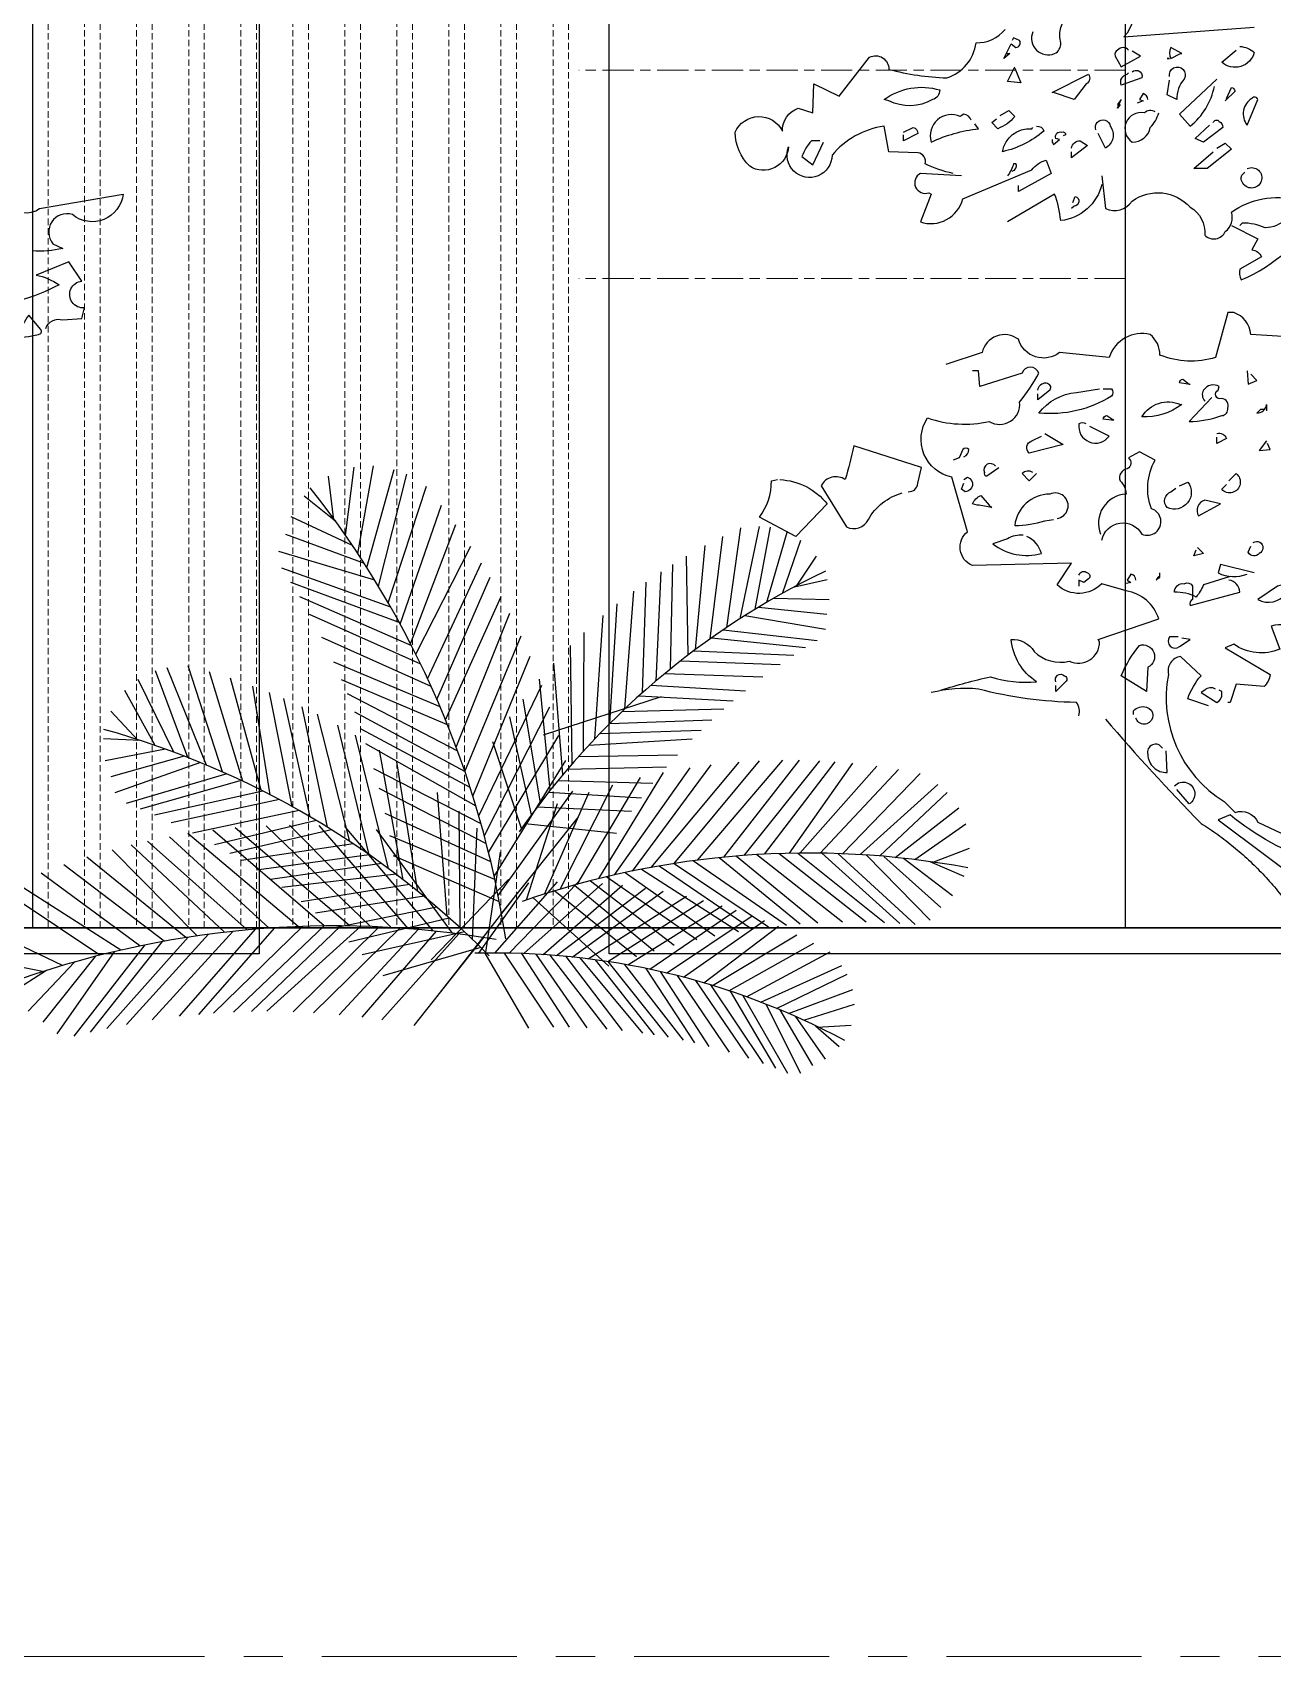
# Model space of a CAD drawing. Header units: millimetres. Extents: x -100356 to 314685, y 446 to 1273965.
# Drawn here: x 191229 to 193611, y 246386 to 249506 of the extents above; entities that cross this region are included whole.
import ezdxf
from ezdxf.xclip import XClip

# ---------------------------------------------------------------- set-up
doc = ezdxf.new("R2010")
doc.units = ezdxf.units.MM
doc.header["$XCLIPFRAME"] = 2
for name, pattern in [('20180221 BF$0$Core - tb$0$HIDDEN2', [0.1875, 0.125, -0.0625]), ('section$0$CENTER', [2, 1.25, -0.25, 0.25, -0.25]), ('section$0$Kume - Grid Line', [10.5, 6, -1.25, 2, -1.25])]:
    doc.linetypes.add(name, pattern=pattern)
for name, color, linetype, lineweight in [('@LOUVER', 35, 'Continuous', 13), ('section$0$A-_ANOT----_D', 7, 'Continuous', 5), ('section$0$A-_FLORLEVL_E', 7, 'Continuous', 5), ('section$0$NKC_TRUC', 8, 'section$0$CENTER', 13)]:
    doc.layers.add(name, color=color, linetype=linetype, lineweight=lineweight)
doc.layers.add('NAM', color=3, linetype='Continuous')
doc.layers.add('section$0$植栽2', color=74, linetype='Continuous')

# ---------------------------------------------------------------- blocks, each defined once
blk = doc.blocks.new('section$0$grid section')
at = {"layer": 'section$0$NKC_TRUC', "ltscale": 300}
blk.add_line((-141943.9, 81800), (0, 81800), dxfattribs=at)
blk = doc.blocks.new('LOUVER HIGH')
at = {"layer": '@LOUVER', "linetype": '20180221 BF$0$Core - tb$0$HIDDEN2', "ltscale": 100}
blk.add_lwpolyline([(0, 0), (30, 0), (30, 4399.6), (0, 4399.6)], close=True, dxfattribs=at)
blk = doc.blocks.new('*U455')
at = {"layer": '@LOUVER', "ltscale": 0.5}
blk.add_blockref('LOUVER HIGH', (-15, -2199.8), dxfattribs=at)
blk = doc.blocks.new('*U456')
at = {"layer": '@LOUVER', "color": 0, "linetype": 'ByBlock', "lineweight": -2}
for p in [(0, 0), (100, 0), (200, 0), (300, 0), (400, 0), (500, 0), (600, 0), (700, 0), (800, 0), (900, 0), (1000, 0)]:
    blk.add_blockref('*U455', p, dxfattribs=at)
blk = doc.blocks.new('skyvilla elevation 2')
at = {"layer": 'NAM'}
for points in [[(-6124.9, 0), (-6124.9, -5300)], [(-4024.9, -5300), (-4024.9, 0)]]:
    blk.add_lwpolyline(points, dxfattribs=at)
at = {"layer": 'section$0$A-_ANOT----_D', "color": 8, "linetype": 'section$0$Kume - Grid Line', "ltscale": 10, "elevation": 0}
for points in [[(-5074.4, -1400), (-6124.9, -1400)], [(-5074.4, -1400), (-6124.9, -1400)], [(-6124.9, -2647.4), (-5074.4, -2647.4)], [(-6124.9, -3047.4), (-5074.4, -3047.4)]]:
    blk.add_lwpolyline(points, dxfattribs=at)
at = {"layer": '@LOUVER', "rotation": 180}
blk.add_blockref('*U456', (-4039.9, -2499.8), dxfattribs=at)
blk = doc.blocks.new('section$0$A$C07C5541A')
for points in [[(2165.6, 1549.5, 0.064346), (2203.8, 1562.7, -0.461777), (2213.7, 1577.7), (2253.6, 1579.3), (2260.2, 1614.2, -0.188416), (2331.6, 1574.4, 1.192596), (2391.4, 1586, 0.575256), (2444.6, 1559.4, 0.199295), (2464.5, 1605.9, 0.641296), (2399.7, 1607.6, 0.325729), (2378.1, 1639.1), (2358.2, 1632.5), (2356.6, 1672.3), (2321.7, 1655.7), (2280.2, 1708.9, 0.566177), (2253.6, 1692.3, -0.055374), (2173.9, 1680.6, -0.290543), (2134, 1728.8, -0.236053), (2094.2, 1747.1, 0.349014)], [(2056, 1743.8, -0.672394), (2026.1, 1713.9, -0.302765), (2017.8, 1728.8, 0.375732), (1994.5, 1775.3)], [(1926.4, 1785.3, 0.387238), (1931.4, 1737.1), (1752.1, 1750.4)], [(1772, 1723.8, 0.162277), (1752.1, 1715.5, 0.561798), (1796.9, 1702.2), (1777, 1718.8)], [(1853.4, 1713.9), (1851.7, 1713.9), (1866.6, 1722.2, -0.248367), (1866.6, 1707.2), (1853.4, 1713.9)], [(1924.8, 1718.8, -0.449051), (1939.7, 1718.8, -0.4142), (1943, 1710.5), (1934.7, 1695.6), (1908.2, 1710.5), (1919.8, 1717.2)], [(2092.5, 1713.9), (2087.5, 1713.9), (2095.8, 1707.2), (2085.9, 1727.1), (2079.2, 1722.2, -0.535172), (2074.2, 1732.1), (2082.5, 1735.5), (2084.2, 1732.1)], [(1868.3, 1682.3, 1.489532), (1848.4, 1679, -0.193741), (1858.3, 1650.8), (1871.6, 1657.4), (1868.3, 1677.3)], [(272.4, 1507.9, -0.401794), (229.2, 1501.3), (114.6, 1521.2, 0.594254), (184.3, 1493, -0.75), (210.9, 1453.1), (197.6, 1446.5, 0.076462), (239.1, 1443.2)], [(1803.5, 1679), (1855, 1630.8), (1840.1, 1614.2, -0.173294), (1806.9, 1669)], [(1919.8, 1689, 0.236053), (1911.5, 1690.6, 0.4142), (1906.5, 1680.6), (1934.7, 1670.7, 0.480621), (1926.4, 1685.6), (1924.8, 1687.3)], [(2027.7, 1660.7), (2029.4, 1660.7), (1979.6, 1685.6, 0.45993), (1982.9, 1672.3), (1999.5, 1650.8), (2027.7, 1660.7)], [(1762, 1615.9), (1747.1, 1650.8, -0.618027), (1755.4, 1652.4, -0.456024), (1762, 1615.9)], [(1790.3, 1652.4), (1783.6, 1667.4, 0.333328), (1778.6, 1662.4), (1791.9, 1649.1)], [(1898.2, 1650.8, -0.343094), (1904.8, 1659.1), (1909.8, 1650.8), (1904.8, 1649.1), (1913.1, 1645.8)], [(2260.2, 1650.8, 0.234818), (2183.8, 1664, 0.33754), (2193.8, 1650.8, 0.251907), (2253.6, 1649.1), (2260.2, 1650.8)], [(1888.2, 1634.1, -0.323349), (1903.2, 1632.5, -0.828461), (1919.8, 1592.6, -0.373596), (1894.9, 1612.6, -0.120438), (1883.3, 1632.5)], [(2100.8, 1629.2), (2089.2, 1635.8), (2080.9, 1627.5, 0.128281), (2104.1, 1610.9), (2112.4, 1619.2), (2105.8, 1624.2)], [(2140.7, 1622.5, -0.265564), (2150.6, 1630.8), (2155.6, 1627.5, -0.651062), (2195.5, 1592.6, 0.077942), (2130.7, 1610.9), (2135.7, 1617.5)], [(1808.5, 1619.2, 0.618027), (1800.2, 1620.9, 0.236053), (1795.2, 1612.6), (1821.8, 1592.6), (1833.4, 1597.6), (1813.5, 1615.9)], [(1969.6, 1609.2, 1.099762), (1949.7, 1614.2, 0.447098), (1956.3, 1584.3), (1966.3, 1604.3)], [(2029.4, 1596, -0.236053), (2027.7, 1589.3), (2019.4, 1596), (2024.4, 1597.6, 0.677032), (2016.1, 1605.9, 0.618027), (2011.1, 1602.6), (2014.5, 1600.9)], [(2051, 1614.2, 0.386597), (2041, 1607.6, 0.118042), (2097.5, 1579.3, 0.392899), (2057.6, 1610.9), (2056, 1612.6)], [(2233.7, 1605.9), (2220.4, 1612.6, 0.343094), (2213.7, 1604.3), (2233.7, 1594.3), (2233.7, 1602.6)], [(2002.8, 1584.3, 0.380188), (1991.2, 1594.3), (1981.2, 1587.6), (2002.8, 1571), (2002.8, 1579.3)], [(2348.3, 1594.3), (2359.9, 1594.3, -0.078461), (2373.2, 1572.7), (2358.2, 1561.1), (2343.3, 1592.6)], [(2154, 1546.1), (2210.4, 1549.5, -0.925018), (2198.8, 1522.9), (2195.5, 1521.2), (2210.4, 1483, -0.438248), (2152.3, 1514.6), (2057.6, 1554.4, 0.165543), (2037.7, 1567.7), (2031.1, 1549.5), (2075.9, 1524.5), (2075.9, 1532.8)], [(2084.2, 1552.8, -0.489075), (2079.2, 1562.7), (2082.5, 1562.7, 0.080124), (2090.8, 1546.1)], [(1961.3, 1546.1), (1956.3, 1501.3, -0.361557), (1919.8, 1511.3, 0.389557), (1840.1, 1503, 0.294418), (1820.1, 1464.8, -0.523941), (1791.9, 1469.7, -0.32045), (1783.6, 1496.3, 0.221481), (1693.9, 1512.9, 0.346878), (1737.1, 1474.7, -0.111496), (1768.7, 1481.4), (1772, 1478)], [(1762, 1556.1, 2.475403), (1768.7, 1537.8, 0.4142), (1767, 1549.5), (1765.3, 1551.1)], [(1961.3, 1534.5, 0.315689), (2017.8, 1484.7, -0.063232), (2026.1, 1521.2), (2090.8, 1483)], [(2001.2, 1509.6), (1997.8, 1517.9, 0.867294), (1999.5, 1504.6), (2002.8, 1501.3)], [(1783.6, 1478), (1747.1, 1459.8), (1755.4, 1444.8, 0.265564), (1742.1, 1434.9), (1772, 1418.3, -0.162277), (1770.3, 1403.3, -0.159088), (1659.1, 1501.3, 0.06636), (1662.4, 1456.4, 0.215668), (1652.4, 1363.4, 0.486023), (1675.7, 1323.6), (1757, 1328.6, -0.302765), (1780.3, 1358.5), (1788.6, 1358.5), (1805.2, 1297, 0.17569), (1881.6, 1300.3, -0.217575), (1894.9, 1328.6, -0.389542), (1951.3, 1297), (2019.4, 1303.7, 0.528137), (2075.9, 1321.9, -0.544403), (2125.7, 1303.7), (2175.5, 1287.1)], [(220.9, 1336.9, 0.402542), (197.6, 1348.5), (171.1, 1350.2), (167.7, 1365.1, 1.012268), (171.1, 1401.6), (189.3, 1428.2), (234.2, 1409.9, 0.108231), (202.6, 1396.7, 0.057495), (257.4, 1375.1), (275.7, 1405, 0.016647), (307.2, 1386.7, 0.476532), (300.6, 1343.5), (302.3, 1336.9, -0.204269), (230.8, 1328.6, -0.618027), (227.5, 1335.2), (244.1, 1355.1, -0.040466), (259.1, 1330.2), (257.4, 1323.6)], [(2182.2, 840.3, 0.028854), (2114.1, 858.6, -0.099014), (2051, 851.9, 0.227432), (2085.9, 910.1, 0.276978), (2054.3, 893.5, -0.265564), (2006.1, 880.2, -0.560715), (1964.6, 906.8), (1966.3, 910.1), (1883.3, 938.3, -0.285431), (1928.1, 976.5), (1961.3, 986.5, 0.404877), (2022.8, 984.8), (2002.8, 1014.7), (2139, 1011.4, 0.570038), (2145.6, 1057.9), (2167.2, 1132.6, 0.530762), (2200.5, 1214, -0.137939), (2115.8, 1209, -0.618027), (2074.2, 1235.6, -0.039932), (2047.7, 1275.4, -0.714279), (2070.9, 1275.4), (2129, 1257.2), (2130.7, 1278.8), (2139, 1278.8)], [(1810.2, 1242.2), (1841.7, 1209, -0.088959), (1796.9, 1217.3, -0.463791), (1788.6, 1227.3, -0.480621), (1796.9, 1240.6, 0.923187), (1801.9, 1252.2), (1800.2, 1257.2, -0.38205), (1821.8, 1252.2, -0.323349), (1820.1, 1237.2)], [(1843.4, 1260.5), (1855, 1262.1, 0.333328), (1850, 1267.1), (1841.7, 1260.5), (1840.1, 1260.5)], [(1959.6, 1253.8), (1948, 1253.8, 0.333328), (1948, 1243.9, 0.165436), (2047.7, 1220.6, 0.214035), (1996.2, 1248.9), (1964.6, 1253.8)], [(2049.3, 1252.2, 0.380188), (2037.7, 1262.1, 0.535172), (2032.7, 1252.2), (2049.3, 1238.9), (2049.3, 1247.2)], [(1737.1, 1225.6), (1743.8, 1225.6), (1748.7, 1220.6, -0.386597), (1735.5, 1232.3), (1735.5, 1223.9)], [(1853.4, 1232.3), (1851.7, 1232.3, 0.175018), (1906.5, 1215.6, 0.377228), (1853.4, 1232.3)], [(1948, 1210.7), (1959.6, 1212.3, 0.333328), (1954.7, 1217.3), (1944.7, 1210.7), (1948, 1210.7)], [(1982.9, 1205.7, -0.333328), (1992.9, 1205.7, -0.786774), (1951.3, 1189.1), (1977.9, 1202.4)], [(1803.5, 1192.4, 0.4142), (1790.3, 1185.8), (1803.5, 1179.1), (1803.5, 1187.4)], [(2039.4, 1192.4), (2014.5, 1177.4), (2061, 1165.8, 0.582718), (2057.6, 1182.4), (2044.3, 1189.1)], [(1961.3, 1046.3, 0.704712), (1906.5, 1054.6, -1.057755), (1893.2, 1089.4, 0.223801), (1888.2, 1155.9), (1909.8, 1167.5), (1924.8, 1159.2, 0.548935), (1926.4, 1144.2, -0.468369), (1936.4, 1127.6, 0.197815), (1928.1, 1109.4, -0.517639), (1963, 1054.6)], [(2150.6, 1160.8, -0.350769), (2144, 1170.8, -0.4142), (2152.3, 1170.8), (2157.3, 1159.2), (2165.6, 1155.9)], [(2227, 1112.7, -0.386597), (2213.7, 1124.3), (2208.8, 1145.9), (2301.8, 1175.8, 0.016891), (2313.4, 1129.3, -0.447098), (2346.6, 1121), (2311.7, 1064.5, -0.4142), (2281.8, 1074.5, 0.201935), (2235.3, 1111)], [(1786.9, 1127.6), (1777, 1137.6, 1.086792), (1796.9, 1116), (1790.3, 1122.6)], [(2056, 1139.3, -0.323349), (2070.9, 1137.6), (2061, 1127.6), (2051, 1137.6)], [(2107.5, 1147.6, -0.92012), (2122.4, 1139.3, -0.618027), (2119.1, 1134.3), (2102.5, 1145.9)], [(1855, 1121), (1843.4, 1126, 0.792007), (1871.6, 1091.1, 0.528915), (1866.6, 1112.7), (1860, 1117.7)], [(2150.6, 1129.3), (2145.6, 1132.6, 0.838196), (2149, 1112.7), (2154, 1116), (2150.6, 1124.3)], [(2403.1, 1129.3, 0.214859), (2338.3, 1096.1), (2381.5, 1051.2), (2431.3, 1077.8, -0.162277), (2414.7, 1127.6), (2406.4, 1129.3)], [(1801.9, 1094.4), (1798.6, 1096.1), (1820.1, 1101.1, -0.5), (1828.5, 1079.5), (1801.9, 1094.4)], [(2022.8, 1076.1, -1.166656), (2032.7, 1109.4, -0.384018), (2080.9, 1066.2, -0.071945), (2039.4, 1072.8), (2027.7, 1074.5)], [(2115.8, 1094.4), (2112.4, 1091.1, -0.027756), (2132.4, 1094.4), (2139, 1096.1, 0.155243), (2127.4, 1107.7), (2115.8, 1094.4)], [(2069.3, 1052.9, -0.18132), (2090.8, 1047.9), (2110.8, 1041.3, -0.240906), (2044.3, 1028, -0.225418), (2064.3, 1051.2)], [(1753.7, 1042.9, 1.10878), (1745.4, 1028, 0.561981), (1760.4, 1029.6), (1757, 1037.9)], [(1752.1, 1001.4), (1798.6, 1013), (1801.9, 1001.4, -0.212555), (1762, 999.8)], [(1992.9, 998.1, 0.566177), (1981.2, 1001.4, 0.618027), (1979.6, 993.1), (1986.2, 988.1), (1992.9, 991.4), (1992.9, 983.1)], [(1697.3, 981.5), (1693.9, 983.1, -0.126938), (1720.5, 983.1), (1747.1, 964.9, -0.383194), (1708.9, 973.2), (1697.3, 981.5)], [(1785.3, 996.4), (1821.8, 984.8, 0.062256), (1831.8, 968.2, -0.13028), (1861.7, 974.8, 0.463791), (1848.4, 986.5, 0.4142), (1836.8, 983.1), (1836.8, 964.9, -0.4142), (1840.1, 956.6), (1772, 974.8, -0.366302), (1786.9, 991.4)], [(1881.6, 996.4, -0.333328), (1886.6, 991.4), (1884.9, 993.1), (1881.6, 994.8), (1881.6, 1001.4)], [(1914.8, 991.4, -0.343094), (1921.5, 999.8), (1926.4, 991.4), (1921.5, 988.1), (1929.8, 986.5)], [(1815.2, 818.7), (1843.4, 828.7, 0.096542), (1825.1, 860.3), (1853.4, 886.8, -0.431534), (1870, 861.9, -0.311569), (1793.6, 687.5), (1778.6, 672.6, 0.380188), (1747.1, 659.3), (1684, 629.4), (1677.3, 883.5, -0.551483), (1728.8, 928.3), (1717.2, 896.8, 0.260452), (1780.3, 903.4), (1791.9, 898.4), (1730.5, 861.9, 0.173203), (1738.8, 845.3), (1777, 848.6), (1785.3, 823.7), (1788.6, 823.7)], [(1856.7, 913.4), (1868.3, 913.4, -0.882782), (1855, 900.1), (1840.1, 910.1), (1851.7, 911.7)], [(1899.9, 838.7), (1934.7, 860.3, 0.07106), (1909.8, 901.8, 0.933395), (1898.2, 871.9), (1899.9, 838.7)], [(1956.3, 800.5, -0.016876), (1825.1, 657.6, 0.125793), (1675.7, 499.9), (1657.4, 448.4, -0.073212), (1614.2, 508.2), (1566.1, 870.2, 1.260193), (1556.1, 835.3), (1561.1, 823.7, -0.835312), (1522.9, 866.9), (1516.2, 880.2, 0.248169), (1479.7, 659.3, -0.105927), (1474.7, 606.2, 0.4142), (1483, 606.2), (1479.7, 609.5, 0.054428), (1484.7, 465, 0.091705), (1511.3, 290.6, 0.064667), (1529.5, 225.9, 0.401794), (1554.4, 229.2), (1547.8, 227.5, 0.188629), (1564.4, 293.9, -0.108856), (1577.7, 355.4)], [(2024.4, 851.9, 0.819794), (2012.8, 860.3, 0.618027), (2011.1, 851.9), (2024.4, 838.7), (2024.4, 847)], [(1805.2, 842, -0.323349), (1820.1, 840.3), (1825.1, 837), (1803.5, 823.7, -0.350769), (1796.9, 838.7), (1800.2, 840.3)], [(1992.9, 805.4, -0.236053), (1996.2, 823.7, 0.062256), (2130.7, 842, -0.082748), (2195.5, 837)], [(1918.1, 807.1), (1918.1, 812.1, 0.276978), (1899.9, 817.1, 1.407928), (1913.1, 798.8), (1914.8, 802.1)], [(1878.3, 760.6, -0.900253), (1898.2, 752.3, -0.420135), (1871.6, 727.4), (1873.3, 757.3)], [(1861.7, 709.1, 1.156067), (1841.7, 684.2), (1858.3, 704.1)], [(1667.4, 604.5, 0.093567), (1785.3, 669.3), (1801.9, 662.6), (1670.7, 564.6), (1662.4, 568)]]:
    blk.add_lwpolyline(points, format="xyb")
for points in [[(1868.3, 1707.2), (1871.6, 1707.2), (1868.3, 1707.2)], [(2080.9, 1693.9), (2072.6, 1674), (2090.8, 1675.7), (2080.9, 1695.6)], [(1936.4, 1644.1), (1939.7, 1639.1), (1934.7, 1650.8), (1939.7, 1644.1), (1938.1, 1642.5)], [(1803.5, 1584.3), (1791.9, 1591), (1783.6, 1582.7), (1816.8, 1556.1), (1835.1, 1556.1), (1808.5, 1579.3)], [(1762, 1278.8), (1760.4, 1260.5), (1748.7, 1265.5), (1757, 1273.8)], [(1735.5, 1182.4), (1745.4, 1169.1), (1730.5, 1170.8), (1733.8, 1179.1)], [(1830.1, 1036.3), (1821.8, 1028), (1835.1, 1024.7), (1831.8, 1033)]]:
    blk.add_lwpolyline(points)
blk = doc.blocks.new('section$0$A$C2D2A4C73')
for p, q in [((947.3, 1476), (971.3, 1663.5)), ((980.9, 1426.5), (1023.9, 1666.9)), ((1006, 1387.7), (1081.2, 1657)), ((915.2, 1518.1), (900.4, 1638.4)), ((1037.5, 1336.9), (1115.4, 1643.6)), ((1064.6, 1291), (1169.6, 1611)), ((920.7, 1513.6), (833.7, 1583.8)), ((966.4, 1448.1), (798.2, 1526.7)), ((1097.5, 1232.2), (1210.9, 1559)), ((999.1, 1398.4), (783.1, 1478.4)), ((1126, 1178.3), (1250.5, 1505.7)), ((1948.3, 1192), (1982.9, 1472.9)), ((1993.7, 1223.3), (2032.1, 1496.2)), ((2030.1, 1247.2), (2083.5, 1500.6)), ((2071.6, 1273.2), (2113.5, 1498.1)), ((2104, 1292.6), (2159.2, 1484.7)), ((1027.6, 1353.2), (764.2, 1432)), ((1140.1, 1150.3), (1291.5, 1445.9)), ((1907.9, 1162.7), (1934.6, 1448)), ((2146.5, 1316.8), (2196.6, 1463.2)), ((1071.5, 1278.8), (772.9, 1385.6)), ((1172.7, 1082.6), (1320.6, 1400.5)), ((1839.1, 1109.3), (1845.2, 1396.1)), ((1887.5, 1147.3), (1882.9, 1419)), ((2185.3, 1336.2), (2239.6, 1419.2)), ((1094.8, 1237.1), (797.5, 1346.7)), ((1198.3, 1025.6), (1344.4, 1361)), ((1762.1, 1043.9), (1772.2, 1347.6)), ((1799.7, 1076.6), (1813.4, 1375.7)), ((2179.6, 1334.9), (2268.9, 1355)), ((1128.9, 1172.5), (821.5, 1306.8)), ((1222, 969.3), (1374.5, 1308)), ((1713.9, 999.7), (1738.4, 1323.1)), ((2122.5, 1303.3), (2274.3, 1300.3)), ((1153.8, 1122.4), (848.7, 1259)), ((1251, 894.9), (1398.4, 1262.8)), ((1631.6, 917.5), (1654.6, 1256.1)), ((1672.3, 959.2), (1693.1, 1288.1)), ((2043.3, 1255.6), (2265.1, 1218.5)), ((2080.5, 1278.6), (2268, 1259.4)), ((1600.1, 883.6), (1602.3, 1209.3)), ((1984.2, 1216.9), (2242, 1187.5)), ((1182.6, 1061), (882.2, 1195.5)), ((1274.8, 828.1), (1429.2, 1200)), ((1569.4, 849.1), (1565, 1173.3)), ((1903.6, 1159.5), (2177.9, 1147.2)), ((1952, 1194.6), (2209.9, 1167.9)), ((609.9, 826.6), (515.3, 1117.8)), ((1207.2, 1004.9), (915, 1128)), ((1296.9, 760.4), (1454.3, 1144.2)), ((1544, 819.4), (1518.6, 1125)), ((1867.3, 1131.7), (2140.7, 1121.9)), ((475.7, 881.1), (378.4, 1080.7)), ((514.9, 866.2), (425.8, 1104.2)), ((565.4, 845.7), (458.1, 1112.7)), ((665.5, 801.1), (573.5, 1101.8)), ((715.4, 776.8), (631.2, 1083.9)), ((1227.4, 955.9), (936.6, 1079.7)), ((1508.9, 776.4), (1479.7, 1081.1)), ((1824, 1097), (2093.1, 1087.4)), ((424.6, 899.5), (341.6, 1050)), ((740.7, 763.8), (693.3, 1062)), ((801, 731.6), (739, 1044.3)), ((850.3, 703.5), (777.7, 1028.1)), ((1255.2, 883.5), (952.8, 1041.3)), ((1313.2, 706.3), (1486.4, 1064.7)), ((1482.2, 742), (1435, 1026.4)), ((1490.6, 928.6), (1814.9, 1033.4)), ((1753.2, 1036), (2011.4, 1022)), ((1785.7, 1064.6), (2044.7, 1049.6)), ((378.4, 913.2), (303, 993.5)), ((897.9, 674.9), (828.2, 1005.3)), ((959.1, 635.8), (870, 985)), ((1274.8, 828.1), (972.7, 990.7)), ((1328.3, 651.8), (1507.9, 1005.1)), ((1706.7, 992.9), (1985.7, 999.6)), ((1012.4, 599.5), (926.3, 955.4)), ((1289.4, 784.2), (989.9, 943.7)), ((1457.5, 709), (1398.6, 977.8)), ((1645.8, 932.3), (1923.3, 941.3)), ((1672.3, 959.2), (1952.8, 969.7)), ((384.9, 912.9), (283.3, 917.7)), ((1064.9, 561.7), (974.6, 927.8)), ((1305.5, 732.3), (1003.3, 904.1)), ((1340.1, 605.5), (1532.7, 927)), ((1430.5, 671.5), (1351.9, 909.3)), ((1615.1, 900), (1899.1, 917.1)), ((453.5, 889.3), (287.9, 856.8)), ((504.2, 870.3), (302.7, 813.2)), ((549.3, 852.4), (313.8, 769)), ((1105.9, 530.7), (1040.8, 886.7)), ((1146.2, 498.8), (1088.5, 854.5)), ((1355.4, 539.5), (1551.7, 858)), ((1587.4, 869.4), (1858.2, 873.9)), ((1785.9, 564.6), (2028.1, 853.6)), ((1849.7, 575.5), (2083.6, 857.1)), ((1913.5, 584.6), (2147.2, 858.9)), ((1985.7, 592.7), (2193.7, 858.8)), ((2041, 597.5), (2249.1, 857)), ((2097.7, 601), (2290.9, 854.5)), ((2166, 603.4), (2339.8, 850.3)), ((621.5, 821.4), (345, 739.6)), ((661, 803.2), (383.9, 724.3)), ((1319.6, 683.8), (1024.9, 834.8)), ((1530.4, 802.9), (1790.9, 795.6)), ((1556.9, 834.5), (1828.3, 840.3)), ((1583.4, 518.2), (1756.6, 811)), ((1643, 533.8), (1820.2, 824.9)), ((1685.2, 543.9), (1893.6, 837.9)), ((1735.4, 554.8), (1950.6, 845.9)), ((2194.4, 603.9), (2405.2, 842.6)), ((2249.9, 603.8), (2464.9, 833.4)), ((2311.1, 602.2), (2524.2, 822.1)), ((720.7, 774.1), (422.9, 707.8)), ((1334.2, 629.1), (1039.6, 781.6)), ((1226.4, 430.9), (1199.7, 770)), ((1366.3, 487.3), (1571.3, 773.9)), ((1493.1, 491.4), (1616.2, 771.3)), ((1504.6, 771), (1759.5, 755.6)), ((1536.8, 504.9), (1680.7, 791.1)), ((2359.5, 599.8), (2573.3, 792.3)), ((2413.8, 596), (2598.6, 770.5)), ((765.8, 750.7), (468.5, 687.3)), ((819.8, 721), (527.2, 658.7)), ((1262.3, 398.5), (1259.1, 718.8)), ((1444.3, 475.3), (1529.4, 740.3)), ((1473.4, 730.5), (1732.2, 718.6)), ((2455.6, 592.2), (2630.8, 728.6)), ((868, 693), (587.5, 626.7)), ((959.6, 403.8), (644.2, 673.3)), ((1016.1, 402.3), (729.8, 678.9)), ((1072.6, 399.6), (793.1, 680.7)), ((1120.2, 396.4), (875.1, 679.9)), ((1187.8, 390.3), (946.6, 676.4)), ((1240.7, 384.3), (1032.5, 668.6)), ((1346.2, 580.1), (1056.5, 712.5)), ((1295.7, 367.1), (1308.3, 672.6)), ((1375.6, 437.9), (1585, 701)), ((1440.3, 685.3), (1691.2, 658.9)), ((2509.6, 586.1), (2650.3, 684.7)), ((614.7, 386.5), (359, 626.4)), ((676.9, 393), (403.9, 636.7)), ((737.7, 397.9), (463.7, 648.7)), ((817.5, 402.2), (514.1, 657.3)), ((888.4, 404), (583.4, 666.9)), ((909.1, 667.9), (629.3, 602.9)), ((968.3, 629.7), (661.7, 583.3)), ((1357.2, 531.2), (1069.3, 651.7)), ((509.2, 372.1), (237.2, 592.7)), ((540.2, 376.8), (306.8, 613)), ((1012.4, 599.5), (703.4, 556.9)), ((1369.7, 469.9), (1079.4, 596.5)), ((1332.4, 331.2), (1372.6, 606.6)), ((1902.6, 583.1), (2157.5, 406.6)), ((1972.6, 591.4), (2195.2, 409.8)), ((2020.6, 595.9), (2243.3, 412.9)), ((2076.1, 599.8), (2311.5, 415.1)), ((2137.7, 602.7), (2376.7, 414.9)), ((2188.5, 603.8), (2426.7, 413.3)), ((2254.9, 603.7), (2469, 410.9)), ((2298.4, 602.7), (2510.6, 407.6)), ((2376.8, 598.7), (2551.6, 420.2)), ((2425.2, 595), (2581, 455)), ((2479.1, 589.7), (2613.5, 487.7)), ((2551.1, 580.7), (2644.4, 540.3)), ((2557.1, 578.1), (2660.1, 617.1)), ((383, 349), (111.8, 548.8)), ((449.1, 361.9), (174.1, 571.8)), ((1046.6, 575.2), (741.2, 531.6)), ((1086.4, 545.7), (772.4, 509.8)), ((1664.5, 539), (1911.9, 366.5)), ((1714.7, 550.4), (1960.8, 377.2)), ((1759.6, 559.7), (2025.8, 389.2)), ((1808.3, 568.6), (2063.3, 395.1)), ((1849.7, 575.5), (2108.4, 401.2)), ((330.9, 337.6), (64, 507.5)), ((1122.7, 517.6), (825.4, 470.4)), ((1394.8, 531.5), (1182.7, 310.8)), ((1313.4, 329.1), (1450.4, 522)), ((1357.1, 329.7), (1528.7, 524.8)), ((1396, 329.3), (1586, 524.2)), ((1437.1, 328.2), (1652.7, 520.9)), ((1489.4, 325.5), (1707.8, 515.8)), ((1521.4, 500.3), (1746, 320.2)), ((1526.2, 322.8), (1770.6, 507.5)), ((1569.7, 318.7), (1818.8, 499.3)), ((1576, 516.2), (1794.7, 335.5)), ((1619.9, 528), (1849.1, 350.9)), ((272.8, 323.6), (40.5, 479.3)), ((1162.7, 485.3), (864.7, 439.3)), ((1197.9, 455.8), (914.2, 397.6)), ((1404.6, 475.9), (1198, 210.6)), ((1462.1, 481.4), (1670.1, 293.4)), ((1613.1, 313.8), (1883.6, 485.7)), ((1667.6, 306.1), (1929.5, 474.2)), ((1721.7, 297.1), (1981.5, 459.3)), ((1782.2, 285.2), (2019.1, 447.3)), ((829.6, 402.6), (585.2, 164.7)), ((888.4, 404), (639.5, 167.8)), ((934.6, 404.1), (689.5, 169.4)), ((989, 403.2), (731.3, 169.9)), ((1039.4, 401.4), (803.9, 168.6)), ((1232.1, 425.8), (956.2, 359.9)), ((1828.2, 274.8), (2063.5, 431.6)), ((1875.1, 263.1), (2096.8, 418.9)), ((1931, 247.6), (2135.3, 403)), ((170.6, 295.5), (0, 376.8)), ((443.6, 360.9), (246.5, 112.7)), ((515.7, 373.1), (291.9, 123)), ((571, 381.1), (345.9, 133.9)), ((638.3, 389.2), (416.6, 146)), ((699.3, 395), (491, 156)), ((752.2, 398.9), (543.7, 161.4)), ((1096, 398.1), (859, 166)), ((1146.3, 394.3), (929.9, 160.4)), ((1196.1, 389.4), (991.7, 153.6)), ((1274.2, 387.5), (993.2, 324.7)), ((1258.3, 382.1), (1047.3, 145.9)), ((1326, 372.4), (1134.6, 130.7)), ((1954.2, 240.6), (2186.3, 379.9)), ((1999.1, 226.3), (2232.3, 357.1)), ((260.5, 320.4), (116.9, 140.2)), ((312.3, 333.3), (155.2, 107.8)), ((396.7, 351.8), (201.9, 101.5)), ((1319, 344.5), (1049.6, 267.2)), ((1329.4, 329.4), (1449.6, 123.7)), ((1382.3, 329.5), (1518, 125.9)), ((1430.6, 328.4), (1561.4, 125.8)), ((1469.2, 326.7), (1609.4, 124.3)), ((1508.2, 324.2), (1664.3, 120.9)), ((1551.8, 320.5), (1706.7, 116.9)), ((1590.6, 316.5), (1762.4, 110)), ((2048.3, 209.2), (2277.5, 332.7)), ((120.6, 278.1), (1.6, 301.6)), ((126.6, 282), (32.6, 221.2)), ((203, 304.9), (75.8, 169.7)), ((1632.3, 311.2), (1794.4, 105.1)), ((1667.6, 306.1), (1832.4, 98.5)), ((1712.4, 298.7), (1873.6, 90.2)), ((1771.2, 287.5), (1905, 83.2)), ((1811.3, 278.8), (1944.7, 73.3)), ((1857.3, 267.7), (2000.6, 57.6)), ((2086.9, 194.9), (2309.6, 295.9)), ((2129.9, 177.8), (2324.5, 271.8)), ((1907.9, 254.2), (2053.4, 40.7)), ((1949.4, 242.1), (2093.5, 26.5)), ((2003.2, 224.9), (2127.1, 13.7)), ((2162.8, 164), (2339.8, 229.5)), ((2038.2, 212.9), (2160, 0.3)), ((2100.7, 189.6), (2196.5, 0)), ((2205, 145.3), (2344.4, 189)), ((2138.9, 174.1), (2229.2, 20.7)), ((2181.2, 156), (2263.9, 38.8)), ((2237.2, 130.2), (2302.5, 73.5)), ((2241.4, 126.5), (2334.9, 131.6))]:
    blk.add_line(p, q)
for centre, radius, start, end in [((-1212.3, -22.3), 2628.4, 8.5439, 38.2906), ((3191.8, -562.6), 2150.5, 115.5425, 145.2892), ((-357.1, -1358.5), 2389.5, 44.6966, 74.4433), ((2217.9, -1785.5), 2389.5, 79.4494, 109.1961), ((918.6, -2224.3), 2628.4, 80.3252, 110.0719), ((1359.4, -1701.4), 2031.1, 61.857, 91.6037)]:
    blk.add_arc(centre, radius, start, end)
blk = doc.blocks.new('podium elevation 2')
at = {"layer": 'NAM', "elevation": 0}
blk.add_lwpolyline([(282714.6, 686285.5), (282714.6, 684885.5), (264864.6, 684885.5)], dxfattribs=at)
at = {"layer": 'section$0$植栽2', "xscale": 0.7000000000000001, "yscale": 0.7000000000000001, "zscale": 0.7000000000000001, "rotation": 179.9999999999999}
blk.add_blockref('section$0$A$C2D2A4C73', (278751.5, 685164.8), dxfattribs=at)
at = {"layer": 'section$0$植栽2'}
ref = blk.add_blockref('section$0$A$C07C5541A', (273889.4, 685605.6, 0), dxfattribs=dict(at, xscale=-1.4, yscale=1.4, zscale=1.4, rotation=180))
XClip(ref).set_block_clipping_path([(-71.8815233162, 478.8074569487), (2637.5771658838, 3142.7058254741)])
ref = blk.add_blockref('section$0$A$C07C5541A', (278355.2, 685605.6, 0), dxfattribs=dict(at, xscale=-1.4, yscale=1.4, zscale=1.4, rotation=180))
XClip(ref).set_block_clipping_path([(-71.8815233162, 478.8074569487), (2637.5771658838, 3142.7058254741)])
blk = doc.blocks.new('elevation 2')
at = {"layer": 'NAM'}
blk.add_blockref('podium elevation 2', (0, 0), dxfattribs=at)
ref = blk.add_blockref('skyvilla elevation 2', (282714.6, 686285.5, 0), dxfattribs=at)
XClip(ref).set_block_clipping_path([(2250.5891814606, -6634.4860418165), (-51766.798589343, -6634.4860418165), (-51766.798589343, 0), (-17849.9486133395, 0), (-17849.9486133395, -1400), (2425.3255650673, -1400)])
at = {"layer": 'section$0$A-_FLORLEVL_E'}
ref = blk.add_blockref('section$0$grid section', (168667.9, 768085.5, 0), dxfattribs=dict(at, rotation=179.9999999999999))
XClip(ref).set_block_clipping_path([(-119666.1420795996, -2828.0112587469), (13434.162033715, 108709.4843590449)])

msp = doc.modelspace()

# ---------------------------------------------------------------- block references
at = {"layer": 'NAM', "rotation": 180}
msp.add_blockref('elevation 2', (469918.7, 932671.5, 0), dxfattribs=at)

doc.saveas('drawing.dxf')
